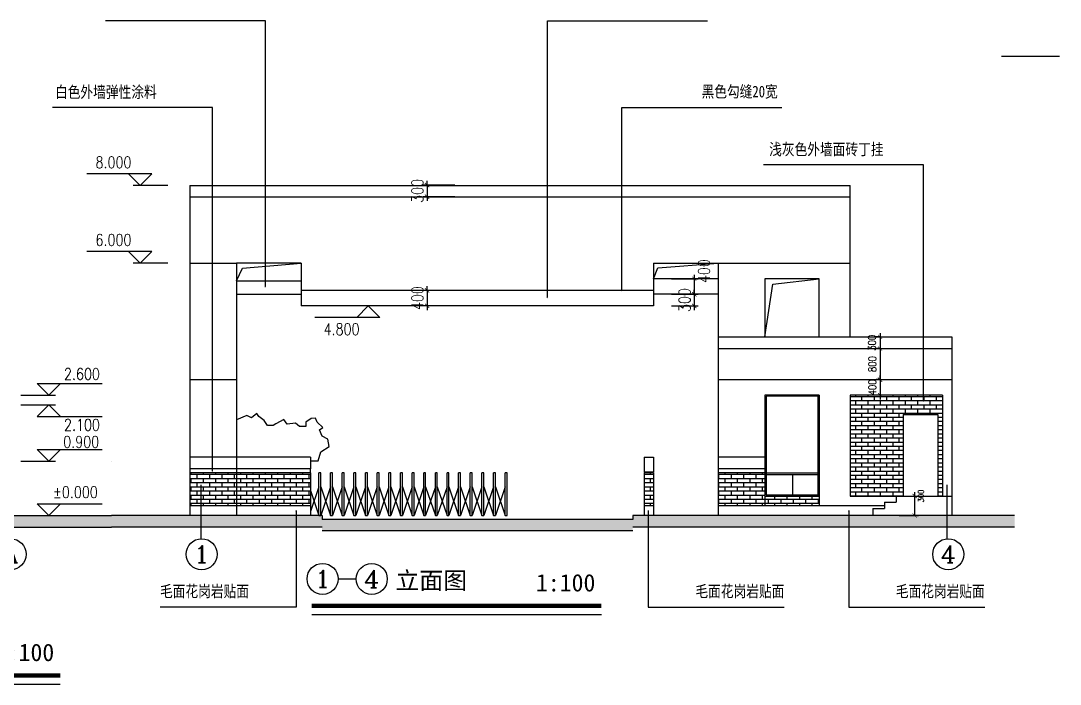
# Model space of a CAD drawing. Extents: x 156584 to 263272, y 27267 to 65241.
# Drawn here: x 186306 to 213083, y 30404 to 47499 of the extents above; entities that cross this region are included whole.
import ezdxf
from ezdxf.enums import TextEntityAlignment as Align

# ---------------------------------------------------------------- set-up
doc = ezdxf.new("R2010")
doc.units = 0
doc.header["$LTSCALE"] = 100
doc.header["$MEASUREMENT"] = 0
doc.header["$PDMODE"] = 34
doc.linetypes.add('1', pattern=[4, 2.5, -0.5, 0.5, -0.5])
doc.layers.get('0').update_dxf_attribs({"color": 1, "linetype": 'CONTINUOUS'})
doc.layers.get('DEFPOINTS').update_dxf_attribs({"linetype": 'CONTINUOUS'})
for name, color, linetype in [('A', 43, 'CONTINUOUS'), ('AXIS', 3, 'CONTINUOUS'), ('AXIS_TEXT', 7, 'CONTINUOUS'), ('PUB_DIM', 9, 'CONTINUOUS'), ('PUB_TEXT', 7, 'CONTINUOUS'), ('S_WALL', 143, 'CONTINUOUS'), ('SITE', 8, 'CONTINUOUS')]:
    doc.layers.add(name, color=color, linetype=linetype)
doc.styles.add('COMPLEX', font='COMPLEX')
doc.styles.add('DIM_FONT', font='SIMPLEX', dxfattribs={"width": 0.8})
doc.styles.add('HEI', font='simhei.ttf', dxfattribs={"width": 0.8})
doc.styles.add('SONG', font='SIMSUN.TTF', dxfattribs={"width": 0.8})
doc.dimstyles.new('3', dxfattribs={"dimscale": 0, "dimtxt": 125, "dimasz": 110, "dimexe": 100, "dimexo": 0, "dimgap": 100, "dimtad": 1, "dimdec": 0, "dimlfac": -1, "dimtxsty": 'DIM_FONT', "dimblk": '_DIMX', "dimblk1": 'ARCHTICK', "dimblk2": 'ARCHTICK', "dimsah": 1, "dimcen": 0.09, "dimdle": 100, "dimclrd": 256, "dimclre": 256, "dimclrt": 256, "dimazin": 3, "dimtfac": 5, "dimtdec": 0, "dimtix": 1, "dimtmove": 0, "dimatfit": 3, "dimtolj": 1, "dimtzin": 0})
pattern_1 = [(180, (231971.98, -15607.35), (0, 106.68), []), (90, (231971.98, -15607.35), (160, 106.68), [106.68, -106.68])]

# ---------------------------------------------------------------- blocks, each defined once
blk = doc.blocks.new('_YZH')
at = {"const_width": 0.5}
blk.add_lwpolyline([(-0.25, 0, 1), (0.25, 0, 1)], format="xyb", close=True, dxfattribs=at)
blk = doc.blocks.new('_ARCHTICK')
at = {"color": 0, "linetype": 'BYBLOCK', "const_width": 0.15}
blk.add_lwpolyline([(-0.5, -0.5), (0.5, 0.5)], dxfattribs=at)
blk = doc.blocks.new('*D10')
at = {"linetype": 'BYBLOCK'}
for p, q in [((19251, 162628), (19940, 162628)), ((19840, 162728), (19840, 162228)), ((19251, 162228), (19940, 162228))]:
    blk.add_line(p, q, dxfattribs=at)
at = {"layer": 'DEFPOINTS', "color": 0, "linetype": 'BYBLOCK'}
for p in [(19251, 162628), (19251, 162228), (19840, 162228)]:
    blk.add_point(p, dxfattribs=at)
at = {"linetype": 'BYBLOCK', "xscale": 110, "yscale": 110, "zscale": 110}
for p, rotation in [((19840, 162628), 90), ((19840, 162228), 270)]:
    blk.add_blockref('_ARCHTICK', p, dxfattribs=dict(at, rotation=rotation))
at = {"linetype": 'BYBLOCK', "insert": (20090, 162823), "char_height": 300, "attachment_point": 5, "rotation": 90, "style": 'DIM_FONT'}
blk.add_mtext('\\A1;400', dxfattribs=at)
blk = doc.blocks.new('_DIMX')
blk.add_line((-150, 0), (150, 0))
at = {"const_width": 50}
blk.add_lwpolyline([(-70, -70), (70, 70)], dxfattribs=at)
blk = doc.blocks.new('*D11')
at = {"linetype": 'BYBLOCK'}
for p, q in [((13672, 162328), (12859, 162328)), ((12959, 162328), (12959, 162438)), ((12959, 162328), (12959, 161928)), ((13672, 161928), (12859, 161928)), ((12959, 161928), (12959, 161818))]:
    blk.add_line(p, q, dxfattribs=at)
at = {"layer": 'DEFPOINTS', "color": 0, "linetype": 'BYBLOCK'}
for p in [(13672, 162328), (12959, 161928), (13672, 161928)]:
    blk.add_point(p, dxfattribs=at)
at = {"linetype": 'BYBLOCK', "xscale": 110, "yscale": 110, "zscale": 110}
for p, rotation in [((12959, 162328), 270), ((12959, 161928), 90)]:
    blk.add_blockref('_ARCHTICK', p, dxfattribs=dict(at, rotation=rotation))
at = {"linetype": 'BYBLOCK', "insert": (12709, 162128), "char_height": 300, "attachment_point": 5, "rotation": 90, "style": 'DIM_FONT'}
blk.add_mtext('\\A1;400', dxfattribs=at)
blk = doc.blocks.new('*D12')
at = {"linetype": 'BYBLOCK'}
for p, q in [((19840, 162228), (19840, 162338)), ((19251, 162228), (19940, 162228)), ((19840, 162228), (19840, 161928)), ((19251, 161928), (19940, 161928)), ((19840, 161928), (19840, 161818))]:
    blk.add_line(p, q, dxfattribs=at)
at = {"layer": 'DEFPOINTS', "color": 0, "linetype": 'BYBLOCK'}
for p in [(19251, 162228), (19251, 161928), (19840, 161928)]:
    blk.add_point(p, dxfattribs=at)
at = {"linetype": 'BYBLOCK', "xscale": 110, "yscale": 110, "zscale": 110}
for p, rotation in [((19840, 162228), 270), ((19840, 161928), 90)]:
    blk.add_blockref('_ARCHTICK', p, dxfattribs=dict(at, rotation=rotation))
at = {"linetype": 'BYBLOCK', "insert": (19590, 162078), "char_height": 300, "attachment_point": 5, "rotation": 90, "style": 'DIM_FONT'}
blk.add_mtext('\\A1;300', dxfattribs=at)
blk = doc.blocks.new('*D13')
at = {"linetype": 'BYBLOCK'}
for p, q in [((13672, 165041), (12859, 165041)), ((12959, 165041), (12959, 165151)), ((12959, 165041), (12959, 164741)), ((13672, 164741), (12859, 164741)), ((12959, 164741), (12959, 164631))]:
    blk.add_line(p, q, dxfattribs=at)
at = {"layer": 'DEFPOINTS', "color": 0, "linetype": 'BYBLOCK'}
for p in [(13672, 165041), (12959, 164741), (13672, 164741)]:
    blk.add_point(p, dxfattribs=at)
at = {"linetype": 'BYBLOCK', "xscale": 110, "yscale": 110, "zscale": 110}
for p, rotation in [((12959, 165041), 270), ((12959, 164741), 90)]:
    blk.add_blockref('_ARCHTICK', p, dxfattribs=dict(at, rotation=rotation))
at = {"linetype": 'BYBLOCK', "insert": (12709, 164891), "char_height": 300, "attachment_point": 5, "rotation": 90, "style": 'DIM_FONT'}
blk.add_mtext('\\A1;300', dxfattribs=at)
blk = doc.blocks.new('*D14')
at = {"linetype": 'BYBLOCK'}
for p, q in [((25118, 157028), (25617, 157028)), ((25517, 157128), (25517, 156528)), ((25118, 156528), (25617, 156528))]:
    blk.add_line(p, q, dxfattribs=at)
at = {"layer": 'DEFPOINTS', "color": 0, "linetype": 'BYBLOCK'}
for p in [(25118, 157028), (25118, 156528), (25517, 156528)]:
    blk.add_point(p, dxfattribs=at)
at = {"linetype": 'BYBLOCK', "xscale": 110, "yscale": 110, "zscale": 110}
for p, rotation in [((25517, 157028), 90), ((25517, 156528), 270)]:
    blk.add_blockref('_ARCHTICK', p, dxfattribs=dict(at, rotation=rotation))
at = {"linetype": 'BYBLOCK', "insert": (25680, 157028), "char_height": 150, "attachment_point": 5, "rotation": 90, "style": 'DIM_FONT'}
blk.add_mtext('\\A1;300', dxfattribs=at)
blk = doc.blocks.new('*D171')
at = {"linetype": 'BYBLOCK'}
for p, q in [((34639, 193621), (34639, 193121)), ((34639, 193521), (34539, 193521)), ((34639, 193221), (34539, 193221))]:
    blk.add_line(p, q, dxfattribs=at)
at = {"layer": 'DEFPOINTS', "color": 0, "linetype": 'BYBLOCK'}
for p in [(34639, 193521), (34639, 193221), (34639, 193221)]:
    blk.add_point(p, dxfattribs=at)
at = {"linetype": 'BYBLOCK', "xscale": 110, "yscale": 110, "zscale": 110}
for p, rotation in [((34639, 193521), 90), ((34639, 193221), 270)]:
    blk.add_blockref('_ARCHTICK', p, dxfattribs=dict(at, rotation=rotation))
at = {"linetype": 'BYBLOCK', "insert": (34431, 193371), "char_height": 200, "attachment_point": 5, "rotation": 90, "style": 'DIM_FONT'}
blk.add_mtext('\\A1;300', dxfattribs=at)
blk = doc.blocks.new('*D172')
at = {"linetype": 'BYBLOCK'}
for p, q in [((34639, 193221), (34539, 193221)), ((34639, 193321), (34639, 192321)), ((34639, 192421), (34539, 192421))]:
    blk.add_line(p, q, dxfattribs=at)
at = {"layer": 'DEFPOINTS', "color": 0, "linetype": 'BYBLOCK'}
for p in [(34639, 193221), (34639, 192421), (34639, 192421)]:
    blk.add_point(p, dxfattribs=at)
at = {"linetype": 'BYBLOCK', "xscale": 110, "yscale": 110, "zscale": 110}
for p, rotation in [((34639, 193221), 90), ((34639, 192421), 270)]:
    blk.add_blockref('_ARCHTICK', p, dxfattribs=dict(at, rotation=rotation))
at = {"linetype": 'BYBLOCK', "insert": (34439, 192821), "char_height": 200, "attachment_point": 5, "rotation": 90, "style": 'DIM_FONT'}
blk.add_mtext('\\A1;800', dxfattribs=at)
blk = doc.blocks.new('*D173')
at = {"linetype": 'BYBLOCK'}
for p, q in [((34639, 192421), (34639, 192531)), ((34639, 192421), (34539, 192421)), ((34639, 192421), (34639, 192021)), ((34639, 192021), (34539, 192021)), ((34639, 192021), (34639, 191911))]:
    blk.add_line(p, q, dxfattribs=at)
at = {"layer": 'DEFPOINTS', "color": 0, "linetype": 'BYBLOCK'}
for p in [(34639, 192421), (34639, 192021), (34639, 192021)]:
    blk.add_point(p, dxfattribs=at)
at = {"linetype": 'BYBLOCK', "xscale": 110, "yscale": 110, "zscale": 110}
for p, rotation in [((34639, 192421), 270), ((34639, 192021), 90)]:
    blk.add_blockref('_ARCHTICK', p, dxfattribs=dict(at, rotation=rotation))
at = {"linetype": 'BYBLOCK', "insert": (34439, 192221), "char_height": 200, "attachment_point": 5, "rotation": 90, "style": 'DIM_FONT'}
blk.add_mtext('\\A1;400', dxfattribs=at)
blk = doc.blocks.new('_AXISO')
blk.add_circle((0, 0), 0.5)
at = {"layer": 'AXIS_TEXT', "style": 'COMPLEX', "width": 1.041667}
blk.add_attdef('A', text='', height=0.56, dxfattribs=at).set_placement((-0.25, -0.28), (0.25, -0.28), align=Align.FIT)

msp = doc.modelspace()

# ---------------------------------------------------------------- hatches: boundary and pattern name
at = {"layer": 'SITE', "linetype": '1', "ltscale": 8000}
h = msp.add_hatch(dxfattribs=at)
h.set_pattern_fill('AR-BRSTD,_O', color=256, scale=40)
h.set_pattern_definition([(0, (183815.37, -121775.53), (0, 106.68), []), (90, (183815.37, -121775.53), (-160, 106.68), [106.68, -106.68])])
h.paths.add_polyline_path([(207674.5, 37852.1), (207674.5, 35252.1), (209034.5, 35252.1), (209034.5, 37352.1), (209934.5, 37352.1), (209934.5, 35252.1), (210054.5, 35252.1), (210054.5, 37852.1)])
h = msp.add_hatch(dxfattribs=at)
h.set_pattern_fill('AR-BRSTD,_O', color=256, scale=40)
h.set_pattern_definition(pattern_1)
h.paths.add_polyline_path([(191864, 35852.1), (191864, 35002.1), (190664, 35002.1), (190664, 35852.1)])
h.paths.add_polyline_path([(193769.3, 35852.1), (193769.3, 35002.1), (191864, 35002.1), (191864, 35852.1)])
h.paths.add_polyline_path([(205474.5, 35852.1), (205474.5, 35002.1), (204274.5, 35002.1), (204274.5, 35852.1)])
h.paths.add_polyline_path([(202609.3, 35002.1), (202369.3, 35002.1), (202369.3, 35852.1), (202609.3, 35852.1)])
h = msp.add_hatch(dxfattribs=at)
h.set_pattern_fill('AR-BRSTD,_O', color=256, scale=40)
h.set_pattern_definition(pattern_1)
h.paths.add_polyline_path([(206874.5, 35002.1), (206874.5, 35252.1), (205474.5, 35252.1), (205474.5, 35002.1)])

# ---------------------------------------------------------------- linework, layer by layer
for p, q in [((188642.7, 36152.9), (188642.7, 36152.9)), ((188642.7, 34752.1), (188642.7, 34752.1))]:
    msp.add_line(p, q)
at = {"layer": 'A'}
msp.add_line((194481.5, 33117.5), (194946.2, 33115.2), dxfattribs=at)
at = {"layer": 'A', "const_width": 35}
msp.add_lwpolyline([(213065.5, 46582.8), (211565.5, 46582.8)], dxfattribs=at)
at = {"layer": 'AXIS'}
for p, q in [((190949.2, 34138.7), (190949.2, 35537.4)), ((210174.3, 34138.7), (210174.3, 35537.4))]:
    msp.add_line(p, q, dxfattribs=at)
at = {"layer": 'PUB_DIM'}
for p, q in [((189382.7, 43552.1), (188005.5, 43552.1)), ((189682.7, 43552.1), (189082.7, 43552.1)), ((189082.7, 43552.1), (189382.7, 43252.1)), ((189382.7, 43252.1), (189682.7, 43552.1)), ((190097, 43252.1), (189204.6, 43252.1)), ((189382.7, 41552.1), (188005.5, 41552.1)), ((189682.7, 41552.1), (189082.7, 41552.1)), ((189082.7, 41552.1), (189382.7, 41252.1)), ((189382.7, 41252.1), (189682.7, 41552.1)), ((190097, 41252.1), (189204.6, 41252.1)), ((204274.5, 40452.1), (202609.3, 40452.1)), ((195670.7, 40152.1), (194778.2, 40152.1)), ((194958.9, 39852.1), (195258.9, 40152.1)), ((195258.9, 40152.1), (195558.9, 39852.1)), ((195258.9, 39852.1), (193881.7, 39852.1)), ((195558.9, 39852.1), (194958.9, 39852.1)), ((186725, 38152.6), (187325, 38152.6)), ((187025, 37852.6), (186725, 38152.6)), ((187325, 38152.6), (187025, 37852.6)), ((187025, 38152.6), (188402.1, 38152.6)), ((186310.6, 37852.6), (187203.1, 37852.6)), ((186310.6, 37598.9), (187203.1, 37598.9)), ((187025, 37598.9), (186725, 37298.9)), ((187325, 37298.9), (187025, 37598.9)), ((186725, 37298.9), (187325, 37298.9)), ((187025, 37298.9), (188402.1, 37298.9)), ((186725, 36452.9), (187325, 36452.9)), ((187025, 36152.9), (186725, 36452.9)), ((187325, 36452.9), (187025, 36152.9)), ((187025, 36452.9), (188402.1, 36452.9)), ((186310.6, 36152.9), (187203.1, 36152.9)), ((186725, 35052.2), (187325, 35052.2)), ((187025, 34752.2), (186725, 35052.2)), ((187325, 35052.2), (187025, 34752.2)), ((187025, 35052.2), (188402.1, 35052.2)), ((186310.6, 34752.2), (187203.1, 34752.2))]:
    msp.add_line(p, q, dxfattribs=at)
for points in [[(192611.8, 40648.3), (192611.8, 47498.7), (188489.8, 47498.7)], [(199871.4, 40378.5), (199871.4, 47498.7), (203993.4, 47498.7)], [(191246.4, 35893), (191246.4, 45262.9), (187124.4, 45262.9)], [(201793.4, 40558.2), (201793.4, 45267.5), (205915.4, 45267.5)], [(209563.8, 37701), (209563.8, 43784.5), (205441.8, 43784.5)], [(193398.5, 34882.6), (193398.5, 32392.9), (189895.4, 32392.9)], [(202470.5, 34882.6), (202470.5, 32392.9), (205973.6, 32392.9)], [(207634, 34882.6), (207634, 32392.9), (211137.1, 32392.9)]]:
    msp.add_lwpolyline(points, dxfattribs=at)
at = {"layer": 'PUB_TEXT', "const_width": 105}
for points in [[(193801.4, 32423.5), (201265.2, 32423.5)], [(181134.3, 30628.9), (187324.9, 30628.9)]]:
    msp.add_lwpolyline(points, dxfattribs=at)
at = {"layer": 'PUB_TEXT'}
for points in [[(193801.4, 32198.5), (201265.2, 32198.5)], [(181134.3, 30403.9), (187324.9, 30403.9)]]:
    msp.add_lwpolyline(points, dxfattribs=at)
at = {"layer": 'S_WALL'}
for p, q in [((190664, 43252.1), (190664, 34752.1)), ((190664, 43252.1), (207674.5, 43252.1)), ((207674.5, 39352.1), (207674.5, 43252.1)), ((190664, 42965.1), (207674.5, 42965.1)), ((191864, 41252.1), (191864, 34752.1)), ((193529.2, 41252.1), (191864, 41252.1)), ((193529.2, 41252.1), (193529.2, 40152.1)), ((202609.3, 41252.1), (202609.3, 40152.1)), ((202609.3, 41252.1), (204274.5, 41252.1)), ((204274.5, 41252.1), (204274.5, 35952.1)), ((191863.9, 40802.1), (193529.2, 40802.1)), ((204274.5, 40852.1), (202609.3, 40852.1)), ((205474.5, 40852.1), (205474.5, 39352.1)), ((205474.5, 40852.1), (205474.5, 39352.1)), ((206874.5, 40852.1), (205474.5, 40852.1)), ((206874.5, 39352.1), (206874.5, 40852.1)), ((191863.9, 40452.1), (193529.2, 40452.1)), ((202609.3, 40552.1), (193529.2, 40552.1)), ((202609.3, 40152.1), (193529.2, 40152.1)), ((204274.5, 39352.1), (210294.5, 39352.1)), ((210294.5, 39352.1), (210294.5, 34752.1)), ((210294.5, 38952.1), (210294.5, 38752.1)), ((205474.5, 37852.1), (205474.5, 35252.1)), ((206874.5, 37852.1), (205474.5, 37852.1)), ((205474.5, 37852.1), (205474.5, 35252.1)), ((206874.5, 37852.1), (205474.5, 37852.1)), ((206844.5, 37822.1), (205504.5, 37822.1)), ((205504.5, 37822.1), (205504.5, 35282.1)), ((206844.5, 35282.1), (206844.5, 37822.1)), ((206874.5, 37852.1), (206874.5, 35252.1)), ((206874.5, 35252.1), (206874.5, 37852.1)), ((210054.5, 37852.1), (207674.5, 37852.1)), ((207674.5, 37852.1), (207674.5, 35252.1)), ((210054.5, 37852.1), (210054.5, 35252.1)), ((192128.1, 37326.7), (191864, 37218)), ((192251.9, 37269.6), (192128.1, 37326.7)), ((192385.3, 37383.8), (192251.9, 37269.6)), ((192442.4, 37298.1), (192385.3, 37383.8)), ((192575.7, 37202.9), (192442.4, 37298.1)), ((193080.5, 37222), (192880.5, 37117.3)), ((193166.2, 37107.8), (193080.5, 37222)), ((193785.3, 37250.5), (193651.9, 37155.3)), ((193899.6, 37260), (193785.3, 37250.5)), ((193937.7, 37155.3), (193899.6, 37260)), ((209034.5, 37352.1), (209034.5, 35252.1)), ((209034.5, 37352.1), (209934.5, 37352.1)), ((209934.5, 37352.1), (209934.5, 35252.1)), ((192661.4, 37069.7), (192575.7, 37202.9)), ((192804.3, 37069.7), (192661.4, 37069.7)), ((192880.5, 37117.3), (192804.3, 37069.7)), ((193385.3, 37126.8), (193166.2, 37107.8)), ((193490, 37041.1), (193385.3, 37126.8)), ((193651.9, 37041.1), (193490, 37041.1)), ((193651.9, 37155.3), (193651.9, 37041.1)), ((194090, 37022.1), (193937.7, 37155.3)), ((194004.3, 36955.5), (194090, 37022.1)), ((194071, 36793.7), (194004.3, 36955.5)), ((194213.9, 36717.5), (194071, 36793.7)), ((194252, 36527.2), (194213.9, 36717.5)), ((194032.9, 36393.9), (194252, 36527.2)), ((191864, 36252.1), (190664, 36252.1)), ((193769.3, 36252.1), (191864, 36252.1)), ((193769.3, 36252.1), (193769.3, 35952.1)), ((193769.3, 36161.2), (193967.8, 36163.3)), ((193967.8, 36163.3), (194032.9, 36393.9)), ((202369.3, 36252.1), (202369.3, 35867)), ((202369.3, 36252.1), (202609.3, 36252.1)), ((202609.3, 36252.1), (202609.3, 35867)), ((205474.5, 36252.1), (204274.5, 36252.1)), ((191864, 35952.1), (190664, 35952.1)), ((193769.3, 35952.1), (191864, 35952.1)), ((193759.3, 35952.1), (193759.3, 35852.1)), ((205474.5, 35952.1), (204274.5, 35952.1)), ((204274.5, 35952.1), (204274.5, 34752.1)), ((191864, 35852.1), (190664, 35852.1)), ((193769.3, 35852.1), (191864, 35852.1)), ((193769.3, 35852.1), (193769.3, 34752.1)), ((193986.1, 34752.1), (193986.1, 35852.1)), ((194036.1, 35852.1), (193986.1, 35852.1)), ((194036.1, 34752.1), (194036.1, 35852.1)), ((194286.1, 34752.1), (194286.1, 35852.1)), ((194336.1, 35852.1), (194286.1, 35852.1)), ((194336.1, 34752.1), (194336.1, 35852.1)), ((194586.1, 34752.1), (194586.1, 35852.1)), ((194636.1, 35852.1), (194586.1, 35852.1)), ((194636.1, 34752.1), (194636.1, 35852.1)), ((194886.1, 34752.1), (194886.1, 35852.1)), ((194936.1, 35852.1), (194886.1, 35852.1)), ((194936.1, 34752.1), (194936.1, 35852.1)), ((195186.1, 34752.1), (195186.1, 35852.1)), ((195236.1, 35852.1), (195186.1, 35852.1)), ((195236.1, 34752.1), (195236.1, 35852.1)), ((195486.1, 34752.1), (195486.1, 35852.1)), ((195536.1, 35852.1), (195486.1, 35852.1)), ((195536.1, 34752.1), (195536.1, 35852.1)), ((195786.1, 34752.1), (195786.1, 35852.1)), ((195836.1, 35852.1), (195786.1, 35852.1)), ((195836.1, 34752.1), (195836.1, 35852.1)), ((196086.1, 34752.1), (196086.1, 35852.1)), ((196136.1, 35852.1), (196086.1, 35852.1)), ((196136.1, 34752.1), (196136.1, 35852.1)), ((196386.1, 34752.1), (196386.1, 35852.1)), ((196436.1, 35852.1), (196386.1, 35852.1)), ((196436.1, 34752.1), (196436.1, 35852.1)), ((196686.1, 34752.1), (196686.1, 35852.1)), ((196736.1, 35852.1), (196686.1, 35852.1)), ((196736.1, 34752.1), (196736.1, 35852.1)), ((196986.1, 34752.1), (196986.1, 35852.1)), ((197036.1, 35852.1), (196986.1, 35852.1)), ((197036.1, 34752.1), (197036.1, 35852.1)), ((197286.1, 34752.1), (197286.1, 35852.1)), ((197336.1, 35852.1), (197286.1, 35852.1)), ((197336.1, 34752.1), (197336.1, 35852.1)), ((197586.1, 34752.1), (197586.1, 35852.1)), ((197636.1, 35852.1), (197586.1, 35852.1)), ((197636.1, 34752.1), (197636.1, 35852.1)), ((197886.1, 34752.1), (197886.1, 35852.1)), ((197936.1, 35852.1), (197886.1, 35852.1)), ((197936.1, 34752.1), (197936.1, 35852.1)), ((198186.1, 34752.1), (198186.1, 35852.1)), ((198236.1, 35852.1), (198186.1, 35852.1)), ((198236.1, 34752.1), (198236.1, 35852.1)), ((198486.1, 34752.1), (198486.1, 35852.1)), ((198536.1, 35852.1), (198486.1, 35852.1)), ((198536.1, 34752.1), (198536.1, 35852.1)), ((198836.1, 35852.1), (198786.1, 35852.1)), ((198786.1, 34752.1), (198786.1, 35852.1)), ((198836.1, 34752.1), (198836.1, 35852.1)), ((202609.3, 35867), (202369.3, 35867)), ((202609.3, 35852.1), (202369.3, 35852.1)), ((202369.3, 35852.1), (202369.3, 34752.1)), ((202609.3, 35852.1), (202609.3, 34752.1)), ((205474.5, 35852.1), (204274.5, 35852.1)), ((193986.1, 35493.2), (193769.3, 34850.4)), ((193769.3, 35394.9), (193986.1, 34752.1)), ((194036.1, 35493.2), (194286.1, 34752.1)), ((194286.1, 35493.2), (194036.1, 34752.1)), ((194336.1, 35493.2), (194586.1, 34752.1)), ((194586.1, 35493.2), (194336.1, 34752.1)), ((194636.1, 35493.2), (194886.1, 34752.1)), ((194886.1, 35493.2), (194636.1, 34752.1)), ((194936.1, 35493.2), (195186.1, 34752.1)), ((195186.1, 35493.2), (194936.1, 34752.1)), ((195236.1, 35493.2), (195486.1, 34752.1)), ((195486.1, 35493.2), (195236.1, 34752.1)), ((195536.1, 35493.2), (195786.1, 34752.1)), ((195786.1, 35493.2), (195536.1, 34752.1)), ((195836.1, 35493.2), (196086.1, 34752.1)), ((196086.1, 35493.2), (195836.1, 34752.1)), ((196136.1, 35493.2), (196386.1, 34752.1)), ((196386.1, 35493.2), (196136.1, 34752.1)), ((196436.1, 35493.2), (196686.1, 34752.1)), ((196686.1, 35493.2), (196436.1, 34752.1)), ((196736.1, 35493.2), (196986.1, 34752.1)), ((196986.1, 35493.2), (196736.1, 34752.1)), ((197036.1, 35493.2), (197286.1, 34752.1)), ((197286.1, 35493.2), (197036.1, 34752.1)), ((197336.1, 35493.2), (197586.1, 34752.1)), ((197586.1, 35493.2), (197336.1, 34752.1)), ((197636.1, 35493.2), (197886.1, 34752.1)), ((197886.1, 35493.2), (197636.1, 34752.1)), ((197936.1, 35493.2), (198186.1, 34752.1)), ((198186.1, 35493.2), (197936.1, 34752.1)), ((198236.1, 35493.2), (198486.1, 34752.1)), ((198486.1, 35493.2), (198236.1, 34752.1)), ((198536.1, 35493.2), (198786.1, 34752.1)), ((198786.1, 35493.2), (198536.1, 34752.1)), ((205474.5, 35252.1), (206874.5, 35252.1)), ((205504.5, 35282.1), (206844.5, 35282.1)), ((206874.5, 35252.1), (206874.5, 35002.1)), ((207674.5, 35252.1), (210294.5, 35252.1)), ((208554.5, 35092.1), (208554.5, 34932.1)), ((208554.5, 35092.1), (208854.5, 35092.1)), ((208854.5, 35252.1), (208854.5, 35092.1)), ((193769.3, 35002.1), (190664, 35002.1)), ((202609.3, 35002.1), (202369.3, 35002.1)), ((206874.5, 35002.1), (204274.5, 35002.1)), ((208554.5, 35002.1), (206874.5, 35002.1)), ((208254.5, 34932.1), (208254.5, 34752.1)), ((208254.5, 34932.1), (208554.5, 34932.1)), ((174910.2, 34752.1), (188642.7, 34752.1)), ((194069.3, 34752.1), (188642.7, 34752.1)), ((193986.1, 34752.1), (194036.1, 34752.1)), ((194069.3, 34752.1), (194069.3, 34652.1)), ((202069.3, 34652.1), (194069.3, 34652.1)), ((194286.1, 34752.1), (194336.1, 34752.1)), ((194586.1, 34752.1), (194636.1, 34752.1)), ((194886.1, 34752.1), (194936.1, 34752.1)), ((195186.1, 34752.1), (195236.1, 34752.1)), ((195486.1, 34752.1), (195536.1, 34752.1)), ((195786.1, 34752.1), (195836.1, 34752.1)), ((196086.1, 34752.1), (196136.1, 34752.1)), ((196386.1, 34752.1), (196436.1, 34752.1)), ((196686.1, 34752.1), (196736.1, 34752.1)), ((196986.1, 34752.1), (197036.1, 34752.1)), ((197286.1, 34752.1), (197336.1, 34752.1)), ((197586.1, 34752.1), (197636.1, 34752.1)), ((197886.1, 34752.1), (197936.1, 34752.1)), ((198186.1, 34752.1), (198236.1, 34752.1)), ((198486.1, 34752.1), (198536.1, 34752.1)), ((198786.1, 34752.1), (198836.1, 34752.1)), ((211907.6, 34752.1), (202069.3, 34752.1)), ((202069.3, 34752.1), (202069.3, 34652.1)), ((174910.2, 34452.1), (188642.7, 34452.1)), ((194069.3, 34452.1), (188642.7, 34452.1)), ((202069.3, 34352.1), (194069.3, 34352.1)), ((211907.6, 34452.1), (202069.3, 34452.1))]:
    msp.add_line(p, q, dxfattribs=at)
for points in [[(191863.9, 40802.1), (192015.2, 41122.1), (193529.2, 41252.1)], [(202609.3, 40852.1), (202715.7, 41129.8), (204274.5, 41252.1)], [(205474.5, 39352.1), (205676.6, 40711.7), (206874.5, 40852.1)]]:
    msp.add_lwpolyline(points, dxfattribs=at)
for points in [[(174910.2, 34752.1), (188642.7, 34752.1), (174910.2, 34452.1), (188642.7, 34452.1)], [(194069.3, 34752.1), (188642.7, 34752.1), (194069.3, 34452.1), (188642.7, 34452.1)], [(202069.3, 34652.1), (194069.3, 34652.1), (202069.3, 34352.1), (194069.3, 34352.1)], [(211907.6, 34752.1), (202069.3, 34752.1), (211907.6, 34452.1), (202069.3, 34452.1)]]:
    msp.add_solid(points, dxfattribs=at)
at = {"layer": 'SITE', "linetype": '1', "ltscale": 8000}
for p, q in [((190664, 41252.1), (191864, 41252.1)), ((204274.5, 41252.1), (207674.5, 41252.1)), ((204274.5, 39052.1), (210294.5, 39052.1)), ((190664, 38252.1), (191864, 38252.1)), ((204274.5, 38252.1), (210294.5, 38252.1)), ((205504.5, 35854.4), (206844.5, 35854.4)), ((205504.5, 35804.4), (206844.5, 35804.4)), ((206189.5, 35804.4), (206189.5, 35282.1)), ((205474.5, 35252.1), (205474.5, 35002.1))]:
    msp.add_line(p, q, dxfattribs=at)

# ---------------------------------------------------------------- block references
at = {"layer": 'A'}
ref = msp.add_blockref('_AXISO', (194081.5, 33117.5), dxfattribs=dict(at, xscale=800, yscale=800, zscale=800))
ref.add_attrib('A', '1', dxfattribs={"layer": 'AXIS_TEXT', "height": 448, "style": 'COMPLEX', "width": 2.083333}).set_placement((193881.5, 32893.5), (194281.5, 32893.5), align=Align.FIT)
ref = msp.add_blockref('_AXISO', (195346.2, 33115.2), dxfattribs=dict(at, xscale=800, yscale=800, zscale=800))
ref.add_attrib('A', '4', dxfattribs={"layer": 'AXIS_TEXT', "height": 448, "style": 'COMPLEX', "width": 1.171875}).set_placement((195146.2, 32891.2), (195546.2, 32891.2), align=Align.FIT)
at = {"layer": 'AXIS'}
ref = msp.add_blockref('_AXISO', (186044.9, 33751.6), dxfattribs=dict(at, xscale=800, yscale=800, zscale=800, rotation=180))
ref.add_attrib('A', 'A', dxfattribs={"layer": 'AXIS_TEXT', "height": 448, "style": 'COMPLEX', "width": 1.041667}).set_placement((185844.9, 33527.6), (186244.9, 33527.6), align=Align.FIT)
ref = msp.add_blockref('_AXISO', (190965.7, 33751.6), dxfattribs=dict(at, xscale=800, yscale=800, zscale=800, rotation=180))
ref.add_attrib('A', '1', dxfattribs={"layer": 'AXIS_TEXT', "height": 448, "style": 'COMPLEX', "width": 2.083333}).set_placement((190765.7, 33527.6), (191165.7, 33527.6), align=Align.FIT)
ref = msp.add_blockref('_AXISO', (210200.2, 33751.6), dxfattribs=dict(at, xscale=800, yscale=800, zscale=800, rotation=180))
ref.add_attrib('A', '4', dxfattribs={"layer": 'AXIS_TEXT', "height": 448, "style": 'COMPLEX', "width": 1.171875}).set_placement((210000.2, 33527.6), (210400.2, 33527.6), align=Align.FIT)
at = {"layer": 'PUB_DIM', "yscale": 30, "zscale": 30}
for p, xscale in [((191246.8, 43095.7), -30), ((201790.6, 42968.3), -30), ((191246.8, 42079.4), -30), ((192603.2, 40642.9), -30), ((201790.6, 40545.1), -30), ((199868.8, 40365.6), -30), ((191246.8, 39529.6), -30), ((209564.1, 37701.9), 30), ((191246.8, 37162), -30), ((191246.8, 36064.1), -30), ((191246.8, 35896.1), -30), ((193395.7, 34869.5), -30), ((202467.7, 34869.5), -30), ((207631.2, 34869.5), -30)]:
    msp.add_blockref('_YZH', p, dxfattribs=dict(at, xscale=xscale))

# ---------------------------------------------------------------- texts
at = {"layer": 'A', "style": 'HEI'}
for s, p in [('立面图', (195959.9, 32851.1)), ('1:100', (199577.3, 32793.7)), ('1:100', (185637, 30999.1))]:
    msp.add_text(s, height=450, dxfattribs=at).set_placement(p)
at = {"layer": 'PUB_DIM', "width": 0.8}
for s, style, p in [('白色外墙弹性涂料', 'SONG', (188498.3, 45671)), ('黑色勾缝20宽', 'SONG', (204824.7, 45680.7)), ('浅灰色外墙面砖丁挂', 'SONG', (207058.8, 44192.5)), ('8.000', 'DIM_FONT', (188694.1, 43852.1)), ('6.000', 'DIM_FONT', (188694.1, 41852.1)), ('4.800', 'DIM_FONT', (194570.3, 39552.1)), ('2.600', 'DIM_FONT', (187881.8, 38396.6)), ('2.100', 'DIM_FONT', (187881.8, 37086.1)), ('0.900', 'DIM_FONT', (187863.1, 36647.1)), ('%%p0.000', 'DIM_FONT', (187713.6, 35352.2)), ('毛面花岗岩贴面', 'SONG', (191038.7, 32806.2)), ('毛面花岗岩贴面', 'SONG', (204830.3, 32806.2)), ('毛面花岗岩贴面', 'SONG', (209993.8, 32806.2))]:
    msp.add_text(s, height=300, dxfattribs=dict(at, style=style)).set_placement(p, align=Align.MIDDLE)

# ---------------------------------------------------------------- dimensions: what is measured, and where the dimension line sits
at = {"layer": 'PUB_DIM'}
for p1, p2, distance, picture, middle in [((197487.2, 43265.1), (197487.2, 42965.1), -712.7, '*D13', (196524.5, 43115.1)), ((197487.2, 40552.1), (197487.2, 40152.1), -712.7, '*D11', (196524.5, 40352.1)), ((203066, 40452.1), (203066, 40152.1), 589.3, '*D12', (203405.3, 40302.1))]:
    dim = msp.add_aligned_dim(p1=p1, p2=p2, distance=distance, dimstyle='3', override={"dimscale": 1, "dimtxt": 300}, dxfattribs=at)
    dim.commit()
    dim.dimension.update_dxf_attribs({"geometry": picture, "text_midpoint": middle, "insert": (183815.4, -121775.5)})
for base, p1, p2, override, picture, middle, set_off in [((203655.3, 40452.1), (203066, 40852.1), (203066, 40452.1), {"dimscale": 1, "dimtxt": 300}, '*D10', (203905.3, 41047.4), (183815.4, -121775.5)), ((208442.9, 39052.1), (208442.9, 39352.1), (208442.9, 39052.1), {"dimscale": 1, "dimtxt": 200}, '*D171', (208234.9, 39202.1), (173804, -154169.3))]:
    dim = msp.add_linear_dim(base=base, p1=p1, p2=p2, angle=270, dimstyle='3', override=override, dxfattribs=at)
    dim.commit()
    dim.dimension.update_dxf_attribs({"geometry": picture, "text_midpoint": middle, "dimtype": 129, "insert": set_off})
for base, p1, p2, picture, middle in [((208442.9, 38252.1), (208442.9, 39052.1), (208442.9, 38252.1), '*D172', (208242.9, 38652.1)), ((208442.9, 37852.1), (208442.9, 38252.1), (208442.9, 37852.1), '*D173', (208242.9, 38052.1))]:
    dim = msp.add_linear_dim(base=base, p1=p1, p2=p2, angle=90, dimstyle='3', override={"dimscale": 1, "dimtxt": 200}, dxfattribs=at)
    dim.commit()
    dim.dimension.update_dxf_attribs({"geometry": picture, "text_midpoint": middle, "insert": (173804, -154169.3)})
at = {"layer": 'S_WALL'}
dim = msp.add_linear_dim(base=(209332.5, 34752.1), p1=(208933.1, 35252.1), p2=(208933.1, 34752.1), angle=270, text='300', dimstyle='3', override={"dimscale": 1, "dimtxt": 150}, dxfattribs=at)
dim.commit()
dim.dimension.update_dxf_attribs({"geometry": '*D14', "text_midpoint": (209495.2, 35252.1), "dimtype": 129, "insert": (183815.4, -121775.5)})

doc.saveas('drawing.dxf')
